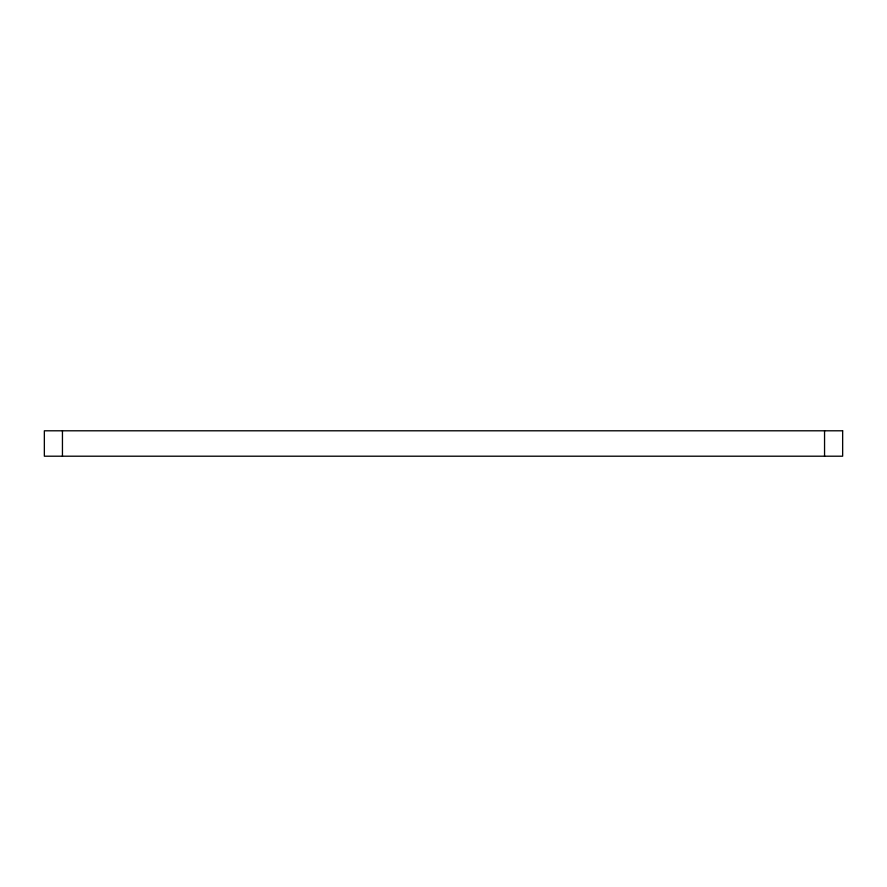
<?xml version="1.0" encoding="UTF-8"?>
<svg xmlns="http://www.w3.org/2000/svg" width="887" height="887" viewBox="0 0 887 887"><rect width="100%" height="100%" fill="white"/><g stroke="black" fill="none" stroke-linecap="round" stroke-linejoin="round"><path stroke-width="1.33" d="M824.555 430.794L824.555 456.206M62.445 430.794L62.445 456.206M842.65 430.794L44.35 430.794L44.35 456.206L842.65 456.206L842.65 430.794"/></g></svg>
